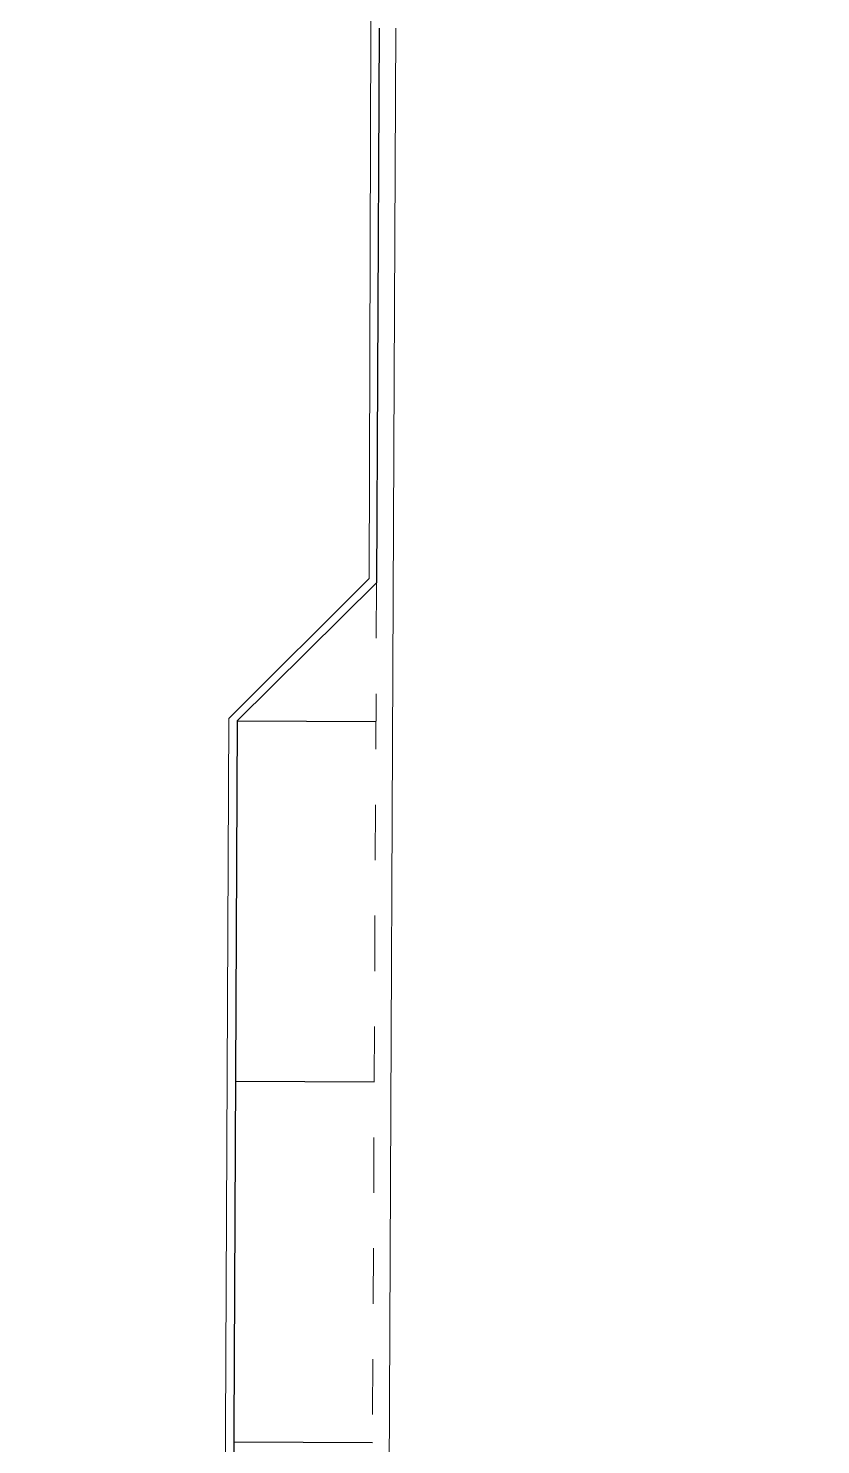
# Model space of a CAD drawing. Header units: inches. Extents: x 685564 to 685654, y 2762991 to 2763113.
# Drawn here: x 685637.96 to 685652.24, y 2763069 to 2763094.54 of the extents above; entities that cross this region are included whole.
import ezdxf

# ---------------------------------------------------------------- set-up
doc = ezdxf.new("R2010")
doc.units = ezdxf.units.IN
doc.header["$MEASUREMENT"] = 0
doc.linetypes.add('J24-02000-XREF-ROAD BASE-(180-188)$0$DASHED2', pattern=[0.375, 0.25, -0.125])
doc.linetypes.add('J24-02000-XREF-ROAD BASE-(180-188)$0$X-Road Base$0$1-1', pattern=[0.2, 0.1, -0.1])
for name, color, linetype, lineweight in [('HDB -HS-BASE- EXISTING R-CURB', 253, 'Continuous', 20), ('J24-02000-XREF-ROAD BASE-(180-188)$0$C-CURB ASPHALET', 4, 'Continuous', 40), ('J24-02000-XREF-ROAD BASE-(180-188)$0$C-PARKING', 8, 'J24-02000-XREF-ROAD BASE-(180-188)$0$DASHED2', 15), ('J24-02000-XREF-ROAD BASE-(180-188)$0$C-RD-SHY', 253, 'Continuous', 9)]:
    doc.layers.add(name, color=color, linetype=linetype, lineweight=lineweight)
doc.layers.add('J24-02000-XREF-ROAD BASE-(180-188)$0$C-EXISTING ROAD', color=253, linetype='Continuous')
doc.layers.add('J24-02000-XREF-ROAD BASE-(180-188)$0$C-PARKING LINE', color=8, linetype='J24-02000-XREF-ROAD BASE-(180-188)$0$DASHED2')

msp = doc.modelspace()

# ---------------------------------------------------------------- linework, layer by layer
at = {"layer": 'HDB -HS-BASE- EXISTING R-CURB'}
msp.add_lwpolyline([(685641.434, 2763052.63), (685641.571, 2763082.091), (685644.101, 2763084.62), (685644.13, 2763094.542, -0.23914), (685651.653, 2763109.203, 0.707102), (685651.466, 2763109.835, 0.000715), (685644.109, 2763110.215), (685641.489, 2763107.841, 0.006328), (685576.414, 2763110.212), (685573.975, 2763112.77, 0.000804), (685565.698, 2763112.945, 0.634213), (685565.417, 2763112.378, -0.174664), (685570.184, 2763098.209), (685570.002, 2763089.646), (685572.449, 2763087.093), (685571.017, 2763019.783, 0.006259)], format="xyb", dxfattribs=at)
at = {"layer": 'J24-02000-XREF-ROAD BASE-(180-188)$0$C-CURB ASPHALET', "lineweight": 0, "ltscale": 10}
msp.add_line((685641.721, 2763082.052), (685644.233, 2763084.54), dxfattribs=at)
at = {"layer": 'J24-02000-XREF-ROAD BASE-(180-188)$0$C-EXISTING ROAD'}
for p, q in [((685644.28, 2763094.541), (685644.25, 2763088.241)), ((685644.25, 2763088.241), (685644.233, 2763084.54))]:
    msp.add_line(p, q, dxfattribs=at)
at = {"layer": 'J24-02000-XREF-ROAD BASE-(180-188)$0$C-EXISTING ROAD', "flags": 128}
msp.add_lwpolyline([(685641.721, 2763082.052), (685641.584, 2763052.629, -0.001888), (685641.393, 2763030.047, 0.006712), (685641.424, 2763004.054)], format="xyb", dxfattribs=at)
at = {"layer": 'J24-02000-XREF-ROAD BASE-(180-188)$0$C-PARKING', "linetype": 'J24-02000-XREF-ROAD BASE-(180-188)$0$X-Road Base$0$1-1', "ltscale": 10}
msp.add_line((685644.233, 2763084.54), (685644.084, 2763052.617), dxfattribs=at)
at = {"layer": 'J24-02000-XREF-ROAD BASE-(180-188)$0$C-PARKING LINE', "linetype": 'Continuous', "ltscale": 10}
for p, q in [((685641.721, 2763082.052), (685644.221, 2763082.04)), ((685641.691, 2763075.552), (685644.191, 2763075.54)), ((685641.66, 2763069.052), (685644.16, 2763069.04))]:
    msp.add_line(p, q, dxfattribs=at)
at = {"layer": 'J24-02000-XREF-ROAD BASE-(180-188)$0$C-RD-SHY'}
for p, q in [((685644.58, 2763094.54), (685644.55, 2763088.24)), ((685644.55, 2763088.24), (685644.384, 2763052.616))]:
    msp.add_line(p, q, dxfattribs=at)

doc.saveas('drawing.dxf')
